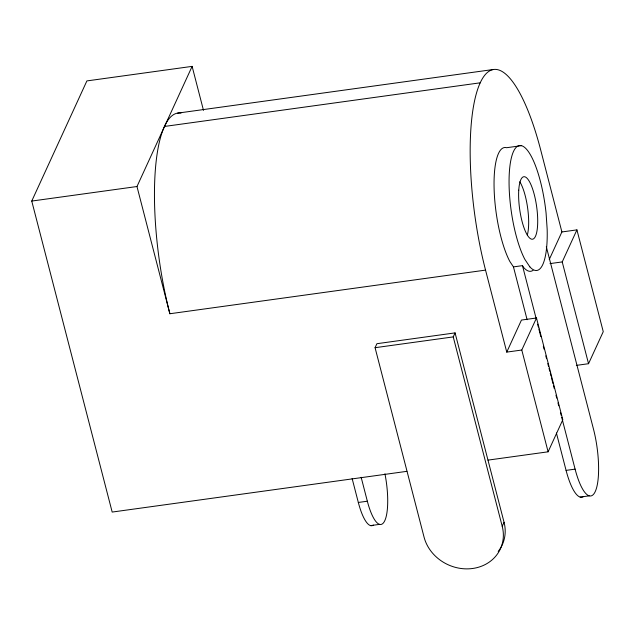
<?xml version="1.0" encoding="UTF-8"?>
<svg xmlns="http://www.w3.org/2000/svg" width="635" height="635" viewBox="0 0 635 635"><rect width="100%" height="100%" fill="white"/><g stroke="black" fill="none" stroke-linecap="round" stroke-linejoin="round"><path stroke-width="0.95" d="M406.868 471.337L112.181 512.064L31.75 201.065L86.892 80.915L192.119 66.373L203.494 110.371M506.754 352.108L521.454 320.064L536.488 317.992L521.787 350.028L506.754 352.108L485.545 270.113L169.878 313.746L136.977 186.523L192.119 66.373M504.063 522.319L502.229 526.328A41.005 36.282 24.7 0 1 472.646 568.484A41.005 36.282 24.7 0 1 424.061 537.131L375.071 347.702L376.912 343.702L455.073 332.891L504.063 522.319A41.005 36.282 24.7 0 1 498.205 551.418M502.229 526.328L453.239 336.899L455.073 332.891M549.235 259.548L561.896 231.958L540.695 149.963A141.938 38.64 82.1 0 0 480.219 82.812L164.544 126.444M576.334 365.387L588.542 363.704L562.221 261.922L576.929 229.878L561.896 231.958M487.982 460.121L548.108 451.81L562.808 419.767L536.488 317.992M588.542 363.704L603.25 331.66L576.929 229.878M177.602 113.141L493.276 69.509M31.75 201.065L136.977 186.523M521.613 145.645L506.579 147.717A63.079 17.177 82.1 0 0 494.117 188.936A63.079 17.177 82.1 0 0 509.818 261.437L513.453 266.89L527.114 319.715M513.453 266.89L522.47 265.644L523.811 267.66A63.079 17.177 82.1 0 0 533.09 270.32M550.005 263.604L562.221 261.922M375.071 347.702L453.239 336.899M556.411 433.006L566.079 470.384L575.096 469.138A47.315 12.883 82.1 0 0 595.257 491.522A47.315 12.883 82.1 0 0 593.479 429.085L546.314 246.705M352.131 478.536L358.323 502.46L367.34 501.213A41.005 11.16 82.1 0 0 384.008 522.097A41.005 11.16 82.1 0 0 384.929 473.781M370.538 525.613L379.555 524.367M580.176 497.102L589.193 495.856M522.47 265.644L536.123 318.437M537.615 324.191L538.361 327.073M538.853 328.993L540.845 336.669M543.322 346.273L544.068 349.155M545.806 355.87L546.552 358.751M547.791 363.553L548.537 366.427M549.037 368.348L549.775 371.229M550.275 373.15L551.021 376.031M551.513 377.952L553.006 383.707M553.506 385.628L554.244 388.509M555.982 395.224L556.728 398.105M557.967 402.907L558.713 405.781M560.451 412.504L561.197 415.385M561.697 417.306L575.096 469.138M521.787 350.028L548.108 451.81M361.156 477.29L367.34 501.213M169.878 313.746A141.938 38.64 82.1 0 1 180.999 113.078M373.404 525.097A41.005 11.16 82.1 0 1 358.323 502.46M583.486 496.506A47.315 12.883 82.1 0 1 566.079 470.384M485.545 270.113A141.938 38.64 82.1 0 1 480.219 82.812M519.795 181.793A31.544 8.588 82.1 0 1 527.312 235.045M529.828 266.827L524.851 259.358A63.079 17.177 82.1 0 1 513.524 151.416A63.079 17.177 82.1 0 1 546.076 213.114L547.156 229.068A63.079 17.177 82.1 0 1 529.828 266.827M518.755 190.151A31.544 8.588 82.1 0 0 531.424 239.125A31.544 8.588 82.1 0 0 534.281 194.612A31.544 8.588 82.1 0 0 518.755 190.151"/></g></svg>
